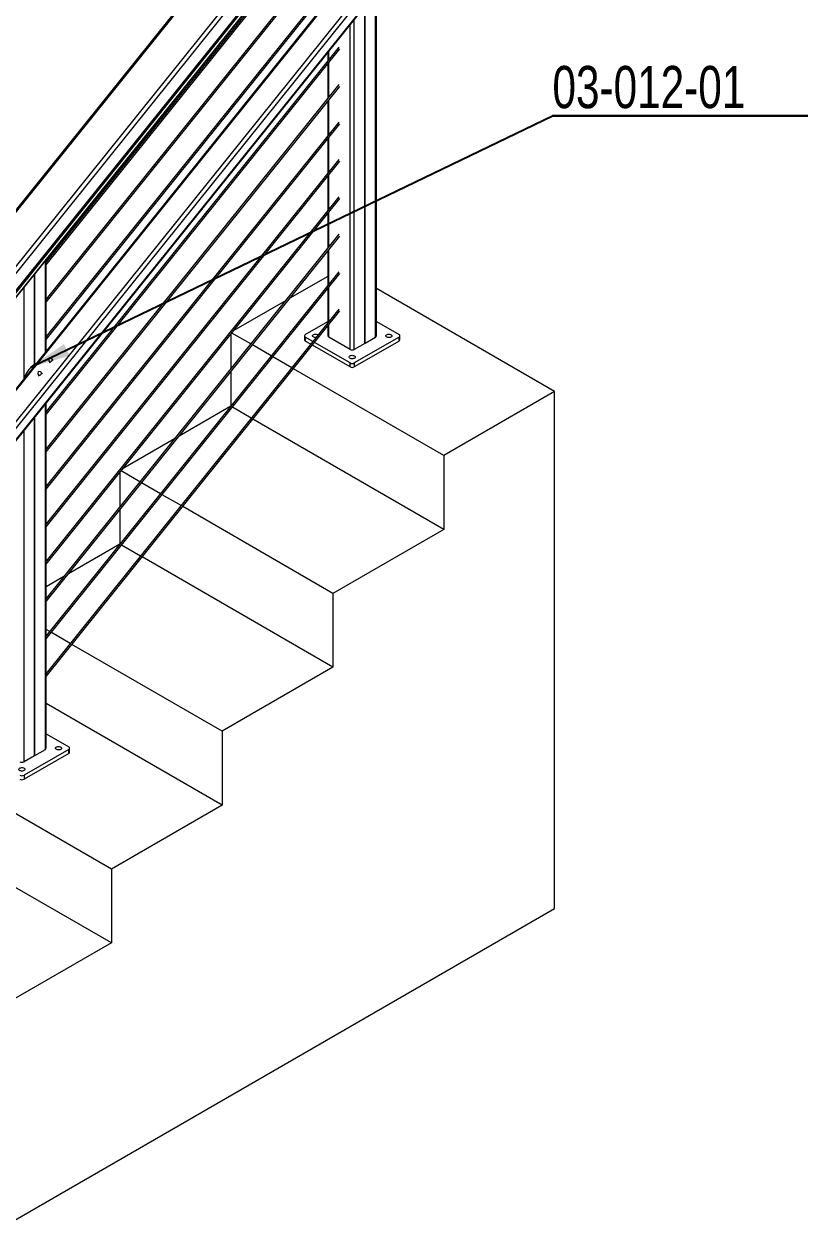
# Model space of a CAD drawing. Header units: inches. Extents: x 0.03 to 2.74, y 0.01 to 1.91.
# Drawn here: x 0.7067 to 0.92, y 0.2687 to 0.5958 of the extents above; entities that cross this region are included whole.
import ezdxf

# ---------------------------------------------------------------- set-up
doc = ezdxf.new("R2010")
doc.units = ezdxf.units.IN
doc.header["$MEASUREMENT"] = 0
doc.layers.add('SLD-0_0', color=7, linetype='Continuous')
doc.styles.add('SLDTEXTSTYLE0', font='TXT', dxfattribs={"width": 0.75})
doc.dimstyles.new('SLDDIMSTYLE1', dxfattribs={"dimtxt": 0.18, "dimasz": 0.01083333333333333, "dimexe": 0, "dimexo": 0.0625, "dimgap": 0, "dimtad": 0, "dimtih": 1, "dimtoh": 1, "dimdec": 0, "dimrnd": 1e-09, "dimzin": 0, "dimdsep": 46, "dimtxsty": 'Standard', "dimsah": 1, "dimcen": 0.09, "dimadec": 0, "dimazin": 0, "dimtfac": 0.01083333333333333, "dimtdec": 0, "dimtofl": 0, "dimtmove": 0, "dimatfit": 3, "dimfxl": 1, "dimfrac": 2, "dimtolj": 1, "dimtzin": 0, "dimarcsym": 0})

# ---------------------------------------------------------------- blocks, each defined once
blk = doc.blocks.new('SW_NOTE_42')
at = {"layer": 'SLD-0_0', "color": 0}
for p, q in [((0, -1.821231995776175e-16), (0.0695652418447692, -1.821231995776175e-16)), ((0.0695652418447692, -1.821231995776175e-16), (0, -1.821231995776175e-16)), ((0, -1.821231995776175e-16), (0.0695652418447692, -1.821231995776175e-16)), ((0.0695652418447692, -1.821231995776175e-16), (0, -1.821231995776175e-16)), ((0, -1.821231995776175e-16), (0.0695652418447692, -1.821231995776175e-16)), ((0.0695652418447692, -1.821231995776175e-16), (0, -1.821231995776175e-16))]:
    blk.add_line(p, q, dxfattribs=at)
at = {"layer": 'SLD-0_0', "color": 0, "insert": (1.554745713806681e-05, 0.01357366852767419), "char_height": 0.01148293963254593, "attachment_point": 1, "style": 'SLDTEXTSTYLE0'}
blk.add_mtext('03-012-01', dxfattribs=at)

msp = doc.modelspace()

# ---------------------------------------------------------------- linework, layer by layer
at = {"linetype": 'Continuous', "lineweight": 15}
for p, q in [((0.799580937890122, 0.66353939771084), (0.5986713566462352, 0.4136097756535363)), ((0.7999302222919177, 0.6634381076050916), (0.5990206272203246, 0.4135084805591713)), ((0.8080498824874577, 0.6587507275478962), (0.6071402874158647, 0.408821100501976)), ((0.8089198526233051, 0.6580033055634648), (0.6080102644655652, 0.408073687498741)), ((0.8106162840174279, 0.6549030558471848), (0.609706695859688, 0.4049734322935556)), ((0.8106452807173384, 0.6548617845417185), (0.6097356787318923, 0.4049321629853525)), ((0.8106597790672937, 0.6555277058521148), (0.6097501770818476, 0.4055980728189466)), ((0.6098094910276112, 0.4054190116117736), (0.8107190791853511, 0.655348629177506)), ((0.8111237608351279, 0.6541809956190476), (0.6102141726773881, 0.4042513793007937)), ((0.6102200909356434, 0.4042334645987868), (0.8111296929210896, 0.6541630851571701)), ((0.8109875855844274, 0.6291056825741786), (0.6151558284406125, 0.3854928401024916)), ((0.6154500128901103, 0.3853230067232244), (0.8113368665292965, 0.6290043864815065)), ((0.7923520550713403, 0.6301600858349241), (0.7127041769523876, 0.5310788814537608)), ((0.7127041769523876, 0.5302475856149403), (0.7926492124776721, 0.6296984468763036)), ((0.6200898167407465, 0.3826445049737648), (0.8159766703799328, 0.626325884732047)), ((0.6209597868765939, 0.3818970949638295), (0.8168466405157802, 0.6255784787140429)), ((0.6221197378392531, 0.3802466908316707), (0.8180065914784392, 0.6239280735839013)), ((0.6221790241296042, 0.3800676131603766), (0.8180658846826436, 0.6237490009018724)), ((0.7923520550713403, 0.6199801184043544), (0.7127041769523876, 0.5208989100312599)), ((0.7127041769523876, 0.5200676141924394), (0.7926492124776721, 0.6195184794457339)), ((0.7923520550713403, 0.6098001429899224), (0.7127041769523876, 0.5107189426006902)), ((0.7127041769523876, 0.5098876427699385), (0.7926492124776721, 0.6093385120151642)), ((0.8023602238709615, 0.510572788119772), (0.8023602238709615, 0.6042113128976847)), ((0.8026004664385561, 0.5109076008384544), (0.8026004664385561, 0.6045101583163685)), ((0.7994023461506395, 0.5088652416579786), (0.7994023461506395, 0.6005317364615796)), ((0.7995183398641349, 0.5089322034034587), (0.7995183398641349, 0.6006760378818847)), ((0.795400511181154, 0.5072246569416652), (0.795400511181154, 0.5955534900955995)), ((0.796560462143813, 0.5072246569416652), (0.796560462143813, 0.5969964614457797)), ((0.7923520550713403, 0.5894402001449205), (0.7127041769523876, 0.4903589997556883)), ((0.7127041769523876, 0.4895277019209023), (0.7926492124776721, 0.5889785691701623)), ((0.7893605207141171, 0.5880398015270064), (0.7893605207141171, 0.5857187649928407)), ((0.789600752910932, 0.5860176134674838), (0.789600752910932, 0.5883386420177871)), ((0.7893605207141171, 0.5848874692746471), (0.7893605207141171, 0.5755387935703399)), ((0.789600752910932, 0.5758376420449829), (0.789600752910932, 0.5851863097654277)), ((0.7923520550713403, 0.5792602327143508), (0.7127041769523876, 0.4801790283331874)), ((0.7127041769523876, 0.4793477304984014), (0.7926492124776721, 0.5787985937557303)), ((0.7893605207141171, 0.5747074938602149), (0.7893605207141171, 0.5653588221478388)), ((0.789600752910932, 0.565657670622482), (0.789600752910932, 0.575006342334858)), ((0.7923520550713403, 0.56908026129185), (0.7127041769523876, 0.4699990579086694)), ((0.7127041769523876, 0.4691677600738833), (0.7926492124776721, 0.5686186263251605)), ((0.7893605207141171, 0.5645275264296452), (0.7893605207141171, 0.555178850725338)), ((0.789600752910932, 0.555477699199981), (0.789600752910932, 0.5648263709123571)), ((0.7923520550713403, 0.558900289869349), (0.7127041769523876, 0.4598190874841512)), ((0.7127041769523876, 0.4589877891503737), (0.7926492124776721, 0.5584386549026596)), ((0.7893605207141171, 0.5543475550071443), (0.7893605207141171, 0.5449988812988027)), ((0.789600752910932, 0.5452977277774802), (0.789600752910932, 0.5546463994898563)), ((0.7923520550713403, 0.5487203224387793), (0.7127041769523876, 0.4496391170596332)), ((0.7127041769523876, 0.4488078182268642), (0.7926492124776721, 0.5482586834801588)), ((0.7893605207141171, 0.5441675835846433), (0.7893605207141171, 0.5348189118722674)), ((0.789600752910932, 0.5351177583509449), (0.789600752910932, 0.5444664300633208)), ((0.7923520550713403, 0.5385403510162784), (0.7127041769523876, 0.439459146635115)), ((0.7127041769523876, 0.4386278468043633), (0.7926492124776721, 0.5380787140536235)), ((0.7893605207141171, 0.5339876121621425), (0.7893605207141171, 0.5246389404497664)), ((0.789600752910932, 0.5249377869284441), (0.789600752910932, 0.5342864606367855)), ((0.712463934384793, 0.506543199846704), (0.712463934384793, 0.5314238371003523)), ((0.7127041838662408, 0.5068420532486014), (0.7127041838662408, 0.531722694494181)), ((0.7095060635783242, 0.503169089976343), (0.7095060635783242, 0.527744272639392)), ((0.7096220642056726, 0.5032381235334606), (0.7096220642056726, 0.5278885700671173)), ((0.7923520550713403, 0.5283603795937775), (0.7127041769523876, 0.4292791752126142)), ((0.7127041769523876, 0.4284478753818625), (0.7926492124776721, 0.5278987426311226)), ((0.7893605241710435, 0.527107619035541), (0.7790410937047624, 0.5211503386316357)), ((0.7066641795714977, 0.4993283563780128), (0.7066641795714977, 0.5242089976235922)), ((0.7893605207141171, 0.5238076417376244), (0.7893605207141171, 0.5144589695262569)), ((0.789600752910932, 0.5147578165039259), (0.789600752910932, 0.5241064892142847)), ((0.8510782126996143, 0.4957738786356833), (0.8026004629816295, 0.5237594878574343)), ((0.7777942079531964, 0.5204305268088822), (0.7637719597502457, 0.5123356552255051)), ((0.7923520550713403, 0.518180408670268), (0.7127041769523876, 0.4190992037901132)), ((0.7127041769523876, 0.4182679079512927), (0.7926492124776721, 0.517718771707613)), ((0.7832210191593805, 0.511242413557137), (0.7893605207141171, 0.5147866723630165)), ((0.7893605207141171, 0.5136276710636106), (0.7893605207141171, 0.5109076008384544)), ((0.789600752910932, 0.5105727861241308), (0.789600752910932, 0.5139265180412795)), ((0.8026004629816296, 0.5147866743586577), (0.8087399679932925, 0.511242413557137)), ((0.762921860028214, 0.5112781371947923), (0.762921860028214, 0.5019294644844335)), ((0.7683660768595828, 0.5087020236232503), (0.7632330490994166, 0.5116652574749884)), ((0.7829807869625657, 0.5109076028340956), (0.7829807869625657, 0.5098360267898343)), ((0.7852807285939778, 0.5093837431727124), (0.7832210191593805, 0.510572788119772)), ((0.7832210191593805, 0.510572788119772), (0.7832210191593805, 0.5095012120755107)), ((0.786584881790789, 0.5112424155527782), (0.786704436138632, 0.5111548228683707)), ((0.795400511181154, 0.5072246569416652), (0.789600752910932, 0.5105727861241308)), ((0.8087399679932925, 0.510572788119772), (0.7965604690576661, 0.5035417130448759)), ((0.7995183398641349, 0.5089322034034587), (0.8023602238709615, 0.510572788119772)), ((0.8087399679932925, 0.5095012120755107), (0.8087399679932925, 0.510572788119772)), ((0.808980196733181, 0.5098360247941931), (0.808980196733181, 0.5109076008384544)), ((0.7739555433738489, 0.505475293287451), (0.7688225156136826, 0.5084385271391889)), ((0.7846923631519087, 0.5086518232683732), (0.7832210191593805, 0.5095012120755107)), ((0.7954005180950071, 0.5024701370006145), (0.7851487984490819, 0.508388328779953)), ((0.7954005180950071, 0.5035417130448759), (0.785737163891151, 0.5091202486842922)), ((0.7994023461506395, 0.5088652416579786), (0.796560462143813, 0.5072246569416652)), ((0.8087399679932925, 0.5095012120755107), (0.7965604690576661, 0.5024701370006145)), ((0.7134679572184387, 0.5048949965224484), (0.7133800959732162, 0.5042941133592918)), ((0.7134367411716823, 0.5040336486739729), (0.7137407294648791, 0.5036011303330281)), ((0.7140630947796213, 0.5047741450256144), (0.7134679572184387, 0.5048949965224484)), ((0.7145929586536662, 0.5042001031302221), (0.7142889703604696, 0.5046326214711669)), ((0.7795450098881148, 0.5022485629516517), (0.7744119786710221, 0.5052117987990309)), ((0.7105336764787545, 0.5012447785260488), (0.7104458152335321, 0.500643895362892)), ((0.7105024604319982, 0.5003834306775732), (0.7108064487251949, 0.4999509083446971)), ((0.7111288140399372, 0.5011239270292145), (0.7105336764787545, 0.5012447785260488)), ((0.7116586779139821, 0.5005498811418911), (0.7113546896207855, 0.5009824034747673)), ((0.762921860028214, 0.5010981667702743), (0.762921860028214, 0.4917528552659752)), ((0.8209194600150661, 0.4783636012990667), (0.780001445185288, 0.5019850684632315)), ((0.7954005180950071, 0.5024701370006145), (0.7954005180950071, 0.5035417130448759)), ((0.7965604690576661, 0.5035417130448759), (0.7965604690576661, 0.5024701370006145)), ((0.8510782126996143, 0.4957738786356833), (0.8209194600150661, 0.4783636012990667)), ((0.8510782126996143, 0.355129552765853), (0.8510782126996143, 0.4957738786356833)), ((0.712463934384793, 0.3984006223274439), (0.712463934384793, 0.492381183254366)), ((0.7127041838662408, 0.3987354390374089), (0.7127041838662408, 0.4926800366562634)), ((0.762921860028214, 0.4917528552659752), (0.7489046520241748, 0.4836608933274963)), ((0.7629237060269922, 0.491751789593564), (0.762921860028214, 0.4917528552659752)), ((0.7685131690843316, 0.4885250612534059), (0.7633801413241654, 0.4914882951051437)), ((0.7095060635783242, 0.396693079856933), (0.7095060635783242, 0.4887016167974402)), ((0.7096220642056726, 0.3967600455936954), (0.7096220642056726, 0.4888459162211309)), ((0.8209194600150661, 0.458271553463113), (0.7689696078384315, 0.4882615647693444)), ((0.7066641795714977, 0.3950524951406196), (0.7066641795714977, 0.4851663397856746)), ((0.747657773186462, 0.4829410854960252), (0.7336355249835114, 0.4748462139126481)), ((0.8209194600150661, 0.4783636012990667), (0.8209194600150661, 0.458271553463113)), ((0.7382154928924748, 0.4711949827504783), (0.7330824651323086, 0.4741582166022163)), ((0.7327631073436657, 0.4737609355916607), (0.7327631073436657, 0.4644122618833191)), ((0.7438049594067407, 0.467968252414679), (0.7386719316465745, 0.470931486266417)), ((0.7493944259210067, 0.4647415220788796), (0.744261394703914, 0.4677047579262588)), ((0.7907607073305178, 0.4408612761264964), (0.74985086121818, 0.4644780275904594)), ((0.7327631073436657, 0.4635809641691598), (0.7327631073436657, 0.4542505295944135)), ((0.8209194600150661, 0.458271553463113), (0.7907607073305178, 0.4408612761264964)), ((0.7327631073436657, 0.4542505295944135), (0.7187682103435873, 0.4461714475243654)), ((0.7327731220598842, 0.4542447482218006), (0.7327631073436657, 0.4542505295944135)), ((0.7383625851172237, 0.4510180198816424), (0.7332295573570574, 0.4539812537333804)), ((0.7907607073305178, 0.4207692277915513), (0.7388190238713235, 0.450754523397581)), ((0.7175213384197277, 0.4454516436841767), (0.7127041804093142, 0.4426707575575907)), ((0.7907607073305178, 0.4408612761264964), (0.7907607073305178, 0.4207692277915513)), ((0.7136543754396327, 0.4304612110429156), (0.7127041804093142, 0.4310097469580032)), ((0.7192438419538988, 0.4272344807071162), (0.7141108107368059, 0.4301977165544953)), ((0.7606019546459695, 0.4033589504549347), (0.7197002772510719, 0.426970986218696)), ((0.7907607073305178, 0.4207692277915513), (0.7606019546459695, 0.4033589504549347)), ((0.7606019546459695, 0.3832669061119208), (0.7127041804093142, 0.4109177026149893)), ((0.7127041734954611, 0.4026145085663296), (0.7188436785071243, 0.3990702477648089)), ((0.7606019546459695, 0.4033589504549347), (0.7606019546459695, 0.3832669061119208)), ((0.7188436785071243, 0.398400622327444), (0.7066641795714977, 0.3913695472525479)), ((0.7188436785071243, 0.3973290482791481), (0.7066641795714977, 0.390297973204252)), ((0.7095060635783242, 0.396693079856933), (0.7066641795714977, 0.3950524951406196)), ((0.7096220642056726, 0.3967600455936954), (0.712463934384793, 0.3984006223274439)), ((0.7188436785071243, 0.3973290482791481), (0.7188436785071243, 0.398400622327444)), ((0.7190839072470125, 0.3976638609978306), (0.7190839072470125, 0.3987354350461264)), ((0.7304432019614212, 0.3658566287753042), (0.689549693283964, 0.3894639488388637)), ((0.7066641795714977, 0.3913695472525479), (0.7066641795714977, 0.390297973204252)), ((0.7606019546459695, 0.3832669061119208), (0.7304432019614212, 0.3658566287753042)), ((0.7304432019614212, 0.345764576448428), (0.6785178559371073, 0.3757404406540542)), ((0.7304432019614212, 0.3658566287753042), (0.7304432019614212, 0.345764576448428)), ((0.6399669439077764, 0.2332576114095364), (0.8510782126996143, 0.355129552765853)), ((0.7304432019614212, 0.345764576448428), (0.700284449276873, 0.3283542991118113))]:
    msp.add_line(p, q, dxfattribs=at)
at = {"linetype": 'Continuous', "lineweight": 15, "flags": 128}
for points in [[(0.7861294870285077, 0.5104395970291395), (0.7859210239866973, 0.5104365856065394), (0.7857040050516729, 0.5104671149259157), (0.7855093040344624, 0.510530316883338), (0.7853513570603431, 0.5106214977306582), (0.7852418796533966, 0.5107338942397832), (0.7851889921340915, 0.5108591785999039), (0.7851966181140633, 0.5109880531185785), (0.7852641941142839, 0.5111109606700067), (0.7853867006774015, 0.5112187851650977), (0.7855550599142926, 0.5113035320651261), (0.7857567819493284, 0.5113589131046092), (0.7859768982905426, 0.5113808212539173), (0.7861990957015405, 0.5113676340567386), (0.7864068984703796, 0.5113203293772709), (0.786584881790789, 0.5112424155527782), (0.786584881790789, 0.5112424155527782)], [(0.8065360528676166, 0.511242413557137), (0.8066710251078775, 0.5111396699645908), (0.8067529680948444, 0.5110197079796026), (0.806775811465494, 0.5108914361445763), (0.8067378544119631, 0.5107643616942817), (0.8066419247001704, 0.5106479080465575), (0.8064951297711048, 0.5105507203191665), (0.8063083451156963, 0.5104799947943466), (0.8060954468371208, 0.5104409879910696), (0.8058722054343045, 0.5104365856065394), (0.8056551795854271, 0.5104671189171981), (0.8054604785682166, 0.5105303128920557), (0.8053025315940971, 0.5106214937393758), (0.8051930576440773, 0.5107338962354244), (0.8051401735816988, 0.5108591785999039), (0.8051477995616705, 0.5109880531185785), (0.805215368648038, 0.5111109566787243), (0.8053378821250087, 0.5112187851650977), (0.8055062344480467, 0.5113035280738438), (0.805707953026156, 0.511358911108968), (0.8059280762812233, 0.5113808232495585), (0.806150273692221, 0.5113676360523798), (0.8063580764610602, 0.5113203313729122), (0.8065360528676166, 0.511242413557137)], [(0.7965604690576661, 0.5054836316027731), (0.7966954343840738, 0.5053808840189444), (0.7967773773710408, 0.5052609220339562), (0.7968002207416904, 0.5051326501989299), (0.7967622706020125, 0.5050055797399178), (0.7966663408902198, 0.5048891260921936), (0.7965195390473012, 0.5047919343735202), (0.7963327613057457, 0.5047212128399826), (0.7961198561133173, 0.5046822020454234), (0.795896614710501, 0.504677799660893), (0.7956795888616234, 0.5047083329715517), (0.795484894758266, 0.5047715309376917), (0.7953269477841467, 0.504862711785012), (0.7952174669202736, 0.5049751102897782), (0.7951645828578952, 0.5051003926542575), (0.7951722088378669, 0.5052292671729322), (0.7952397848380875, 0.5053521747243603), (0.7953622914012052, 0.5054599992194514), (0.7955306506380962, 0.5055447461194797), (0.7957323692162055, 0.5056001291546041), (0.7959524855574196, 0.5056220373039121), (0.7961746829684175, 0.5056088501067335), (0.7963824857372567, 0.5055615454272658), (0.7965604690576661, 0.5054836316027731)], [(0.7166397633814482, 0.3990702477648089), (0.716774735621709, 0.3989675041722627), (0.7168566786086761, 0.3988475421872745), (0.7168795288931787, 0.3987192743435307), (0.7168415718396478, 0.3985921998932361), (0.716745642127855, 0.3984757462455119), (0.7165988402849365, 0.3983785545268385), (0.7164120694572341, 0.3983078369845833), (0.7161991642648056, 0.398268826190024), (0.7159759228619892, 0.3982644238054938), (0.7157588970131118, 0.3982949571161525), (0.7155641959959013, 0.39835815109101), (0.715406249021782, 0.3984493319383302), (0.715296775071762, 0.3985617344343788), (0.7152438910093835, 0.3986870167988583), (0.7152515169893552, 0.3988158913175329), (0.7153190929895759, 0.3989387988689611), (0.7154415926388402, 0.3990466193727697), (0.7156099518757315, 0.3991313662727981), (0.7158116704538408, 0.3991867493079224), (0.716031793708908, 0.3992086614485128), (0.7162539842060528, 0.3991954702600518), (0.7164617869748919, 0.3991481655805841), (0.7166397633814482, 0.3990702477648089)], [(0.7066641795714976, 0.393311465810445), (0.7067991518117585, 0.3932087222178988), (0.7068810947987255, 0.3930887602329106), (0.706903931255522, 0.3929604844066019), (0.7068659880296974, 0.3928334179388722), (0.7067700583179045, 0.3927169642911479), (0.7066232564749859, 0.3926197725724745), (0.7064364718195775, 0.3925490470476545), (0.7062235666271488, 0.3925100362530952), (0.7060003252243325, 0.392505633868565), (0.7057832993754551, 0.3925361671792237), (0.7055886121859507, 0.3925993691366461), (0.7054306652118315, 0.3926905499839663), (0.7053211774341053, 0.39280294449745), (0.7052682933717267, 0.3929282268619295), (0.7052759193516984, 0.3930571013806041), (0.7053434953519192, 0.3931800089320323), (0.7054660088288898, 0.3932878374184057), (0.705634368065781, 0.3933725843184342), (0.7058360866438902, 0.3934279673535585), (0.7060561960712513, 0.3934498715115841), (0.7062784003961022, 0.3934366883056878), (0.7064862031649414, 0.3933893836262202), (0.7066641795714976, 0.393311465810445)]]:
    msp.add_lwpolyline(points, dxfattribs=at)
at = {"linetype": 'Continuous', "lineweight": 15}
for centre, radius, start, end in [((0.7833480892365486, 0.5109076008384544), 0.0003581150109994056, 110.7830477086401, 249.2169522913544), ((0.7897710167909964, 0.5109485434048625), 0.0004125328143039405, 185.695800189046, 245.6236753181788), ((0.8021899696300919, 0.5109485514432306), 0.0004125343401352183, 294.37475887964, 354.3030989799637), ((0.8086128881245557, 0.5109076008384544), 0.000358118485462216, 290.7845123375124, 69.21548766249478), ((0.7833912475657757, 0.5098769439036048), 0.0004124949902566803, 185.6927712785284, 245.6267042286283), ((0.7959804866624833, 0.5083440095954966), 0.001260683117434012, 242.6097575044516, 297.3902424955634), ((0.7994603464643136, 0.5088203071885543), 0.0001260317314518635, 62.6032647732435, 117.3967352266221), ((0.8085697057009723, 0.5098769642227399), 0.0004125274831250573, 294.3764180902439, 354.3045639380748), ((0.7138302466762309, 0.5043096315860328), 0.0004504181066363696, 181.9743986282268, 338.4290692926282), ((0.7139752961194454, 0.5044057098286767), 0.0003787520284713252, 316.2994567014112, 76.5963188253458), ((0.713143846578987, 0.4975626941281197), 0.006660497651800754, 118.7724864595132, 163.6574522087431), ((0.7108906875005323, 0.5006519766059002), 0.0004449456600919306, 181.0406811865039, 335.9019343245274), ((0.7110362214856091, 0.5007517103247786), 0.00038356049871966, 312.8054784876344, 76.0306541539016), ((0.7959804935763366, 0.50466106936259), 0.001260686370573515, 242.6098341101014, 297.3901658898957), ((0.7959804935763366, 0.5035894933183285), 0.001260686370573417, 242.6098341100991, 297.390165889898), ((0.718716598638387, 0.3987354350461264), 0.0003581184854623217, 290.7845123375787, 69.2154876624252), ((0.7095640715975795, 0.3966480660324685), 0.0001261053715192819, 62.62100920328272, 117.3868763967471), ((0.7122936715923406, 0.398776399775689), 0.0004125507351868521, 294.3750310876089, 354.3019117819854), ((0.7186734215906003, 0.3977047965692333), 0.0004125217510946861, 294.3759591084348, 354.3050229199462), ((0.7060842040901681, 0.3961718391589452), 0.001260675450028629, 242.60957694891, 297.3904230510917), ((0.7060842040901681, 0.3924889263012331), 0.001260706553318019, 242.6103093678326, 297.389690632169), ((0.7060842040901681, 0.3914173522529373), 0.001260706553318019, 242.6103093678326, 297.389690632169)]:
    msp.add_arc(centre, radius, start, end, dxfattribs=at)

# ---------------------------------------------------------------- block references
at = {"layer": 'SLD-0_0'}
msp.add_blockref('SW_NOTE_42', (0.8504745344645052, 0.5707749001687289), dxfattribs=at)

# ---------------------------------------------------------------- leaders
msp.add_leader([(0.7085500070536022, 0.5024047531272743), (0.8504745344645052, 0.5707749001687289)], dimstyle='SLDDIMSTYLE1', override={"dimscale": 1, "dimgap": 0, "dimtad": 0, "dimclrd": 0}, dxfattribs=at)

doc.saveas('drawing.dxf')
